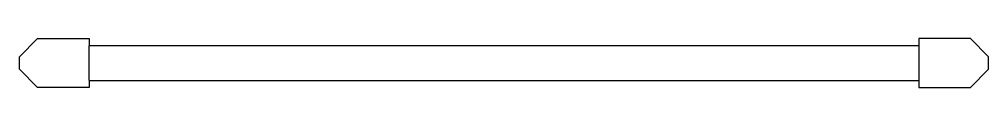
# Model space of a CAD drawing. Header units: millimetres. Extents: x 0 to 1332, y -34 to 34.
import ezdxf

# ---------------------------------------------------------------- set-up
doc = ezdxf.new("R2010")
doc.units = ezdxf.units.MM
doc.layers.add('KwikScaf Matrix', color=7, linetype='Continuous')

# ---------------------------------------------------------------- blocks, each defined once
blk = doc.blocks.new('109313xz')
at = {"layer": 'KwikScaf Matrix', "color": 0, "extrusion": (0, 1, -1.83691e-16)}
for p, q in [((0, 8.5), (25, 33.5)), ((25, 33.5), (96, 33.5)), ((96, 33.5), (96, 23.7)), ((1307, 33.5), (1236, 33.5)), ((1236, 33.5), (1236, 23.7)), ((1332, 8.5), (1307, 33.5)), ((96, 24), (1236, 24)), ((96, -23.7), (96, 23.7)), ((1236, 23.7), (1236, -23.7)), ((0, -8.5), (0, 8.5)), ((1332, -8.5), (1332, 8.5)), ((25, -33.5), (0, -8.5)), ((1307, -33.5), (1332, -8.5)), ((96, -23.7), (96, -33.5)), ((96, -24), (1236, -24)), ((1236, -23.7), (1236, -33.5)), ((96, -33.5), (25, -33.5)), ((1236, -33.5), (1307, -33.5))]:
    blk.add_line(p, q, dxfattribs=at)

msp = doc.modelspace()

# ---------------------------------------------------------------- block references
msp.add_blockref('109313xz', (0, 0))

doc.saveas('drawing.dxf')
